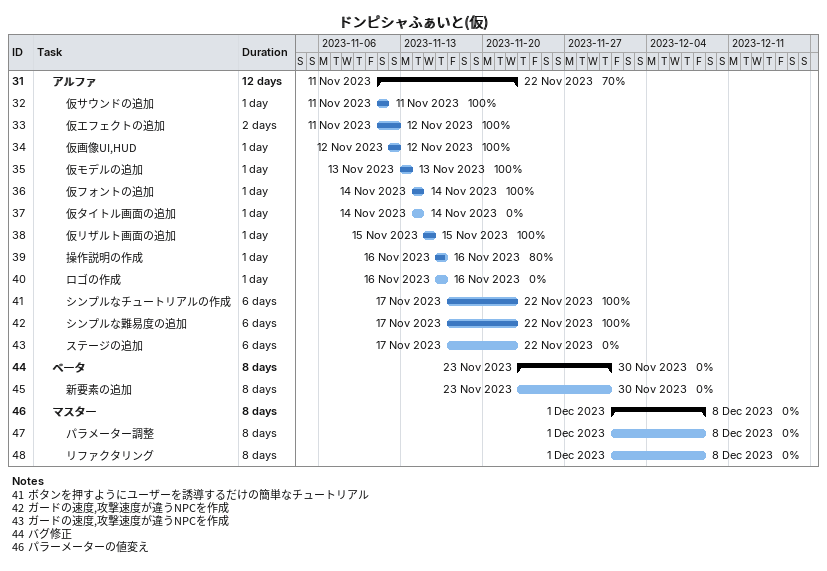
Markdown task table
ドンピシャふぁいと(仮)

| ID | Level | Task | Duration | Start | Finish | % complete |
|---|---|---|---|---|---|---|
| 31 | 2 | **アルファ** | 12d | 2023-11-11 | 2023-11-22 | 70 |
| 32 | 3 | 仮サウンドの追加 | 1d | 2023-11-11 | 2023-11-11 | 100 |
| 33 | 3 | 仮エフェクトの追加 | 2d | 2023-11-11 | 2023-11-12 | 100 |
| 34 | 3 | 仮画像UI,HUD | 1d | 2023-11-12 | 2023-11-12 | 100 |
| 35 | 3 | 仮モデルの追加 | 1d | 2023-11-13 | 2023-11-13 | 100 |
| 36 | 3 | 仮フォントの追加 | 1d | 2023-11-14 | 2023-11-14 | 100 |
| 37 | 3 | 仮タイトル画面の追加 | 1d | 2023-11-14 | 2023-11-14 | 0 |
| 38 | 3 | 仮リザルト画面の追加 | 1d | 2023-11-15 | 2023-11-15 | 100 |
| 39 | 3 | 操作説明の作成 | 1d | 2023-11-16 | 2023-11-16 | 80 |
| 40 | 3 | ロゴの作成 | 1d | 2023-11-16 | 2023-11-16 | 0 |
| 41 | 3 | シンプルなチュートリアルの作成 | 6d | 2023-11-17 | 2023-11-22 | 100 |
| 42 | 3 | シンプルな難易度の追加 | 6d | 2023-11-17 | 2023-11-22 | 100 |
| 43 | 3 | ステージの追加 | 6d | 2023-11-17 | 2023-11-22 | 0 |
| 44 | 2 | **ベータ** | 8d | 2023-11-23 | 2023-11-30 | 0 |
| 45 | 3 | 新要素の追加 | 8d | 2023-11-23 | 2023-11-30 | 0 |
| 46 | 2 | **マスター** | 8d | 2023-12-01 | 2023-12-08 | 0 |
| 47 | 3 | パラメーター調整 | 8d | 2023-12-01 | 2023-12-08 | 0 |
| 48 | 3 | リファクタリング | 8d | 2023-12-01 | 2023-12-08 | 0 |

Notes
- 41: ボタンを押すようにユーザーを誘導するだけの簡単なチュートリアル
- 42: ガードの速度,攻撃速度が違うNPCを作成
- 43: ガードの速度,攻撃速度が違うNPCを作成
- 44: バグ修正
- 46: パラーメーターの値変え
